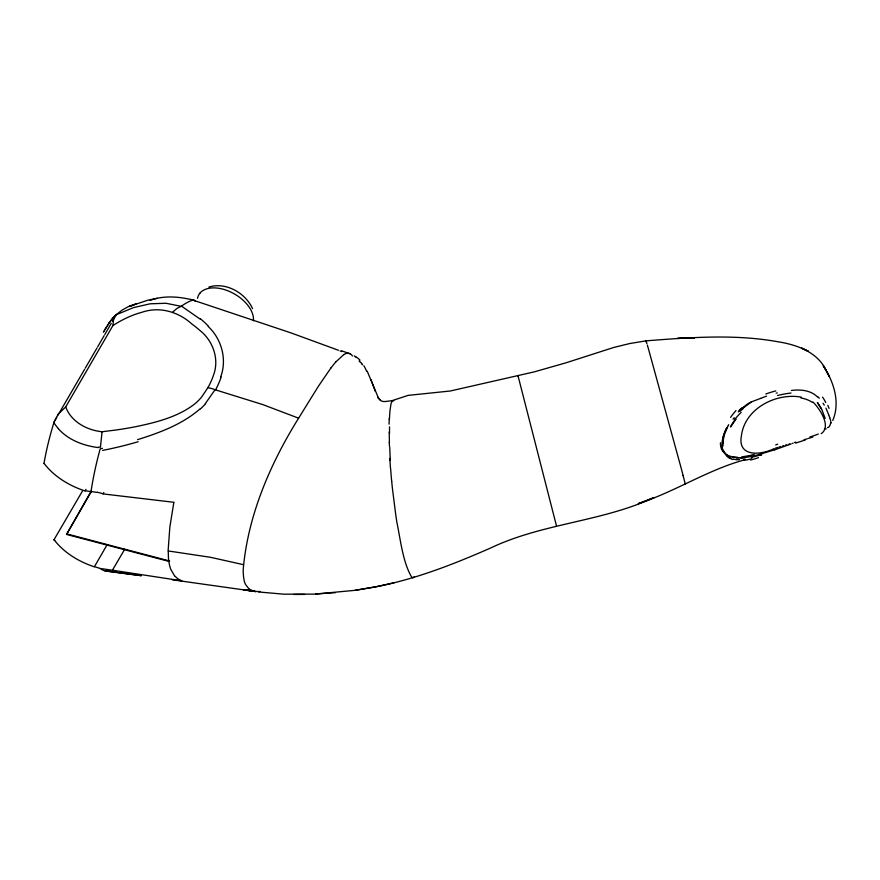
<?xml version="1.0" encoding="UTF-8"?>
<svg xmlns="http://www.w3.org/2000/svg" width="880" height="880" viewBox="0 0 880 880"><rect width="100%" height="100%" fill="white"/><g stroke="black" fill="none" stroke-linecap="round" stroke-linejoin="round"><path stroke-width="1.32" d="M58.443 428.615A80.201 54.857 -13.6 0 1 53.856 422.609L58.212 414.106L65.703 406.934L112.926 325.545L113.575 319.176L115.28 315.535L121.759 310.321L127.974 306.812L147.807 300.212L157.41 298.254M389.444 419.397L389.554 416.779A101.013 11.484 84 0 1 390.049 410.179L391.05 403.601L392.403 400.532L408.21 395.362L450.252 391.006L534.182 371.888L566.181 362.758L613.591 347.512L629.629 343.563L646.03 340.846L646.932 343.596M722.876 442.992L723.349 439.835M830.764 423.445C831.16 418 830.852 427.658 827.508 427.647M723.008 440.957L724.647 433.994L727.881 426.228M173.8 502.634L169.851 527.076L168.223 549.406A21.12 6.93 -75.2 0 0 168.245 550.891L168.421 557.37A27.335 8.976 -75.2 0 0 168.531 558.932L168.883 561.715A59.95 19.679 -75.2 0 0 169.829 566.335L170.39 568.238A53.746 17.644 -75.2 0 0 170.841 569.448L174.482 575.696M112.926 325.545C121.88 319.759 131.593 315.051 141.9 312.279C159.599 306.196 178.354 311.729 191.95 324.071A150.282 104.489 -13.5 0 1 199.639 330.22C213.202 340.769 219.714 359.557 213.279 375.804A107.272 74.58 -13.5 0 1 207.911 387.662L201.762 396.858A50.82 35.332 -13.5 0 1 194.117 404.415C177.155 417.241 155.859 422.477 135.399 426.756A258.005 179.377 -13.5 0 1 116.138 429.979L102.069 431.75L100.441 447.227L98.648 447.04M220.682 376.992C227.194 359.524 221.771 339.174 208.219 326.513M832.755 420.442C839.674 404.228 834.955 386.276 826.826 371.569L829.312 376.541L823.251 365.662L826.353 370.722C817.575 351.901 796.785 344.718 777.678 341.715C734.25 333.905 689.711 337.469 645.997 340.846L646.03 341.121A121.572 0.891 74.6 0 0 646.195 341.913M728.145 425.711L728.706 424.677M331.045 367.807L318.428 386.199L298.617 418.176L262.669 404.547L215.072 389.73L205.315 403.623M86.009 489.368L85.184 490.798L97.339 492.382M168.927 561.396L66.55 534.435L91.124 491.194M66.55 534.435L91.201 491.81M103.851 492.569L103.081 493.911L173.877 502.293M112.42 570.229L124.74 549.164L169.653 560.989M103.367 332.288L104.346 330.627M54.142 421.817L56.738 417.34M58.036 415.096L84.656 369.226M85.305 368.104L96.998 347.963M97.647 346.841L104.137 335.654M104.786 334.532L111.276 323.345M112.574 321.112L116.435 314.424M53.977 539.792L82.643 490.743M104.17 330.935L105.05 329.439M104.786 329.89L105.402 328.856M298.617 418.176C270.127 463.826 247.764 515.922 243.21 569.613A34.804 11.022 -72.8 0 0 243.265 573.155L243.518 576.312A52.008 16.5 -72.7 0 0 244.739 582.615L244.915 583.033A48.158 15.268 -72.8 0 0 245.531 584.463L249.117 589.094M105.248 329.12L105.677 328.416M105.501 328.713L106.029 327.833M106.117 327.69L106.656 326.832M106.392 327.261L107.008 326.26M106.898 326.436L108.361 324.17M107.734 325.138L108.9 323.367M108.449 324.038L109.175 322.96M108.999 323.224L109.45 322.564M109.263 322.828L111.551 319.66M109.538 322.432L110.671 320.837M733.095 419.232L734.25 417.703M110.814 320.639L113.036 317.812M111.65 319.539L113.41 317.383M335.632 362.098L343.882 354.541M113.696 317.064L116.369 314.479M114.081 316.646L116.16 314.644M172.777 312.026L176.913 308.462L181.104 306.306L166.012 303.27L150.128 303.798L133.463 307.615L115.852 314.908M738.364 411.939L740.168 410.212M200.2 408.749C182.479 424.281 159.786 432.707 137.599 439.637M742.61 408.496L751.311 401.918L760.65 398.376M749.54 403.029L751.311 401.918M821.183 433.697C831.941 426.404 819.302 408.133 812.922 401.973M136.389 303.655L129.184 306.317L133.892 305.118M760.804 398.321L766.568 396.143M761.695 454.685L751.311 457.402M761.53 454.751L759.671 455.433M792.517 443.377L793.166 443.124M791.219 443.861L788.898 444.719M788.579 444.84L774.664 449.856M774.587 449.878C759.429 453.893 741.895 462.022 726.627 454.828M805.277 439.989L795.982 442.992M812.79 437.041L808.533 438.405M777.821 447.447L775.423 448.173M779.042 447.073L780.824 446.534M807.422 438.746L804.001 439.769M774.29 448.514C761.024 455.29 737.121 457.347 741.444 435.589C744.854 408.573 776.083 392.524 801.273 397.133M782.518 446.017L783.673 445.676M785.422 445.159L786.621 444.807M789.041 444.092L789.657 443.916M208.868 287.089C225.863 281.721 245.487 292.93 252.582 308.671M794.486 442.53L795.696 442.178M744.348 459.921C707.311 470.03 674.784 491.909 638.231 503.635L654.093 497.508C601.953 521.818 542.63 523.193 490.699 547.976C453.552 564.278 415.371 579.249 375.375 586.894L355.091 590.326L314.589 594.121L283.943 594.187L258.346 591.943M752.125 457.886L751.487 458.062M776.171 393.162L777.216 392.898M374.946 586.993L393.998 582.802M102.465 448.327L100.21 448.767A123.321 40.128 -75.1 0 0 91.014 491.612L91.08 491.59M355.091 590.326L374.561 587.015M745.525 459.36L743.622 459.613M259.952 591.492L254.958 591.459M791.373 390.445C800.404 389.301 810.634 390.159 817.443 396.902M315.898 593.967L335.467 592.647M739.167 459.151L736.351 459.052M293.634 594.451L304.612 594.418M739.112 459.8L736.296 459.591M111.683 570.141L101.211 568.612M102.069 431.75C86.955 430.221 71.214 421.806 65.703 406.934M168.245 550.957L210.584 557.315L243.507 564.685M124.487 549.131L107.481 544.654M106.766 571.186L141.339 575.685L105.006 570.845M172.084 579.766L255.75 591.558L243.298 589.688L254.793 591.437M112.552 570.24L181.83 580.822L177.848 578.82L174.581 575.817M100.254 568.447L94.446 566.654L107.228 544.555L66.473 533.819M254.485 591.393L249.227 589.171M733.271 459.03L734.305 459.272A60.808 24.937 -33.6 0 0 736.252 459.635M192.962 300.102L291.17 332.959L338.459 350.273M341.638 350.812L349.91 353.749M730.906 458.249L730.312 457.996M340.054 350.922L341.638 351.571M801.614 348.106L808.412 351.285L801.57 348.073M181.467 306.119L200.123 319.099M354.255 355.861L355.729 356.928M411.741 577.181L412.786 577.753A64.691 7.381 83.9 0 0 414.051 576.84M393.811 400.807C387.398 400.367 382.613 403.7 379.17 399.058C382.063 402.105 375.639 394.515 378.565 398.321L367.169 371.096M726.682 455.598L725.978 454.872A58.223 25.421 -44.6 0 1 724.295 452.309M411.609 577.049C402.732 561.726 400.653 540.474 396.913 522.456A76.34 8.712 83.9 0 1 395.78 515.031L392.447 488.741A76.274 8.712 83.9 0 1 392.106 485.507L391.688 481.217M360.767 362.395L361.35 363.11A15.906 9.13 41.4 0 1 361.581 363.473L361.944 363.88M823.042 403.227L824.274 405.119M821.513 408.892L817.355 402.435L821.238 408.573M825.946 408.111L828.696 414.722M724.174 451.99L723.712 450.945M724.262 452.331L723.8 451.275M684.959 483.659L685.179 484.044M195.437 301.389L194.183 300.069L187.429 298.793A75.031 44.451 29.6 0 0 150.172 300.41M821.612 409.079L825.176 418.385M375.276 391.358L371.085 379.808M829.818 417.879L830.687 420.673M829.763 417.725L828.817 415.052M518.188 376.222L517.99 375.683L556.468 525.844M647.361 345.015L647.559 345.664M647.757 346.368L681.032 467.632A165.341 1.21 74.6 0 1 681.78 470.459L683.1 475.541M390.621 468.556L390.808 470.987A66.11 7.557 83.9 0 0 391.666 481.206M390.104 460.46L389.994 458.359M389.499 446.325L389.466 445.357M389.389 442.464L389.235 432.113M683.067 475.442A97.977 0.715 74.6 0 1 685.223 484.187M389.532 433.4A96.756 10.791 84.1 0 1 389.543 426.778M389.081 424.193A108.086 12.562 83.8 0 1 389.268 418.528M390.478 468.259A72.809 8.404 83.9 0 1 389.961 460.075M390.247 459.096A95.491 10.725 84 0 1 389.752 447.227M389.389 445.093A122.76 14.41 83.8 0 1 389.312 442.189M824.45 428.648A33.715 6.457 -10.6 0 1 826.188 428.868M796.125 442.453A104.907 20.68 -19.5 0 1 795.465 442.706M777.689 444.147A57.673 1.1 -21.5 0 1 775.698 444.939M765.842 393.998A79.101 59.675 -22.1 0 1 775.83 390.907M777.502 395.505A77.781 52.976 -21 0 1 791.021 393.019M817.773 396.704A51.216 36.597 -8.5 0 1 819.346 398.255M822.514 397.111A55.275 38.225 -4 0 1 825.726 402.545M827.783 405.306A62.37 33.88 18.5 0 1 829.026 408.43M738.947 410.696A55.726 35.079 -31.7 0 1 741.675 407.957M740.278 411.18A52.69 37.62 -23.2 0 1 742.984 408.771M730.609 417.362A51.106 29.051 -33.7 0 1 735.977 410.575M730.818 426.844A53.57 23.265 -38.9 0 1 736.054 419.199M722.579 440.165A63.316 30.239 -36.7 0 1 726.781 427.702M723.008 446.039A60.863 27.533 -39.7 0 1 723.151 442.849M723.393 451.583A56.298 25.465 -39.8 0 1 721.853 447.26M729.828 458.48A62.733 27.39 -42.1 0 1 726.638 455.642M732.787 459.492A63.305 26.796 -36.4 0 1 730.521 458.601M745.151 457.6A52.624 21.197 -32.7 0 1 740.641 458.073M750.959 458.975A50.27 21.043 -34.8 0 1 744.931 460.174M758.527 457.633A57.673 20.79 -31.4 0 1 750.574 460.031M739.948 410.08A54.142 37.103 -22.4 0 1 749.364 402.842M726.858 454.542A51.942 22.594 -46.2 0 1 720.412 442.772M800.91 397.958A28.6 20.526 -7.8 0 1 812.394 402.38M818.301 434.038A28.413 3.828 -13.4 0 1 809.985 436.942M754.303 454.388A50.171 12.067 -23.1 0 1 748.726 455.741M747.857 455.829A51.095 16.225 -27.4 0 1 741.741 456.83M737.803 457.358A61.391 25.069 -36.5 0 1 731.863 456.808M730.07 457.743A60.324 26.323 -42.9 0 1 724.284 451.902M723.382 451.198A59.807 26.29 -39.9 0 1 726.935 427.416M730.466 426.756A54.516 26.323 -37.9 0 1 735.614 418.913M734.921 419.254A50.171 31.328 -28.8 0 1 741.169 412.379M43.967 463.518A110.748 37.103 -75.3 0 1 53.922 422.609M85.063 490.963A98.978 71.841 -6.8 0 1 44.11 463.452M54.791 540.21A110.869 37.136 -75.3 0 1 53.955 539.88M94.325 566.819A98.12 71.214 -6.8 0 1 54.076 539.748M331.045 367.895A126.423 40.139 -73.5 0 1 335.632 362.153M343.882 354.508A47.509 15.136 -73.6 0 1 351.428 354.761L351.604 354.97A56.925 18.139 -73.5 0 1 352.473 355.993M355.498 356.642A14.443 11.088 42.2 0 1 360.019 360.184M359.084 360.965A15.224 8.734 41.3 0 1 360.514 362.516M361.999 364.111A20.471 10.868 42.7 0 1 362.494 364.826M363.858 365.739A30.822 16.093 43.1 0 1 366.509 371.041M207.944 387.662A26.279 15.917 29.1 0 1 215.072 389.73M221.133 377.025A115.709 80.872 -13.1 0 1 215.578 389.829M97.35 492.305A44.319 41.448 42.7 0 1 103.015 493.79M110.528 571.12A123.585 40.216 -75.1 0 1 100.166 568.513M181.467 306.163A165.451 54.274 -74.8 0 1 192.973 300.058M138.149 441.738A267.124 182.688 -18 0 1 102.586 450.395M205.579 403.711A67.287 45.012 -17.4 0 1 200.475 408.881M200.497 318.846A162.525 111.529 -18 0 1 208.549 326.315M98.263 447.579A74.305 50.721 -13.1 0 1 58.344 428.67M197.505 298.342A30.701 18.513 30.1 0 1 199.881 293.216M199.892 293.216A30.283 18.26 30.1 0 1 202.488 290.862A30.701 18.513 30.1 0 1 221.199 288.739A30.316 18.282 30.1 0 1 226.402 290.257A30.679 18.502 30.1 0 1 253.429 320.804M694.331 337.865L677.523 338.404L694.331 337.865"/></g></svg>
